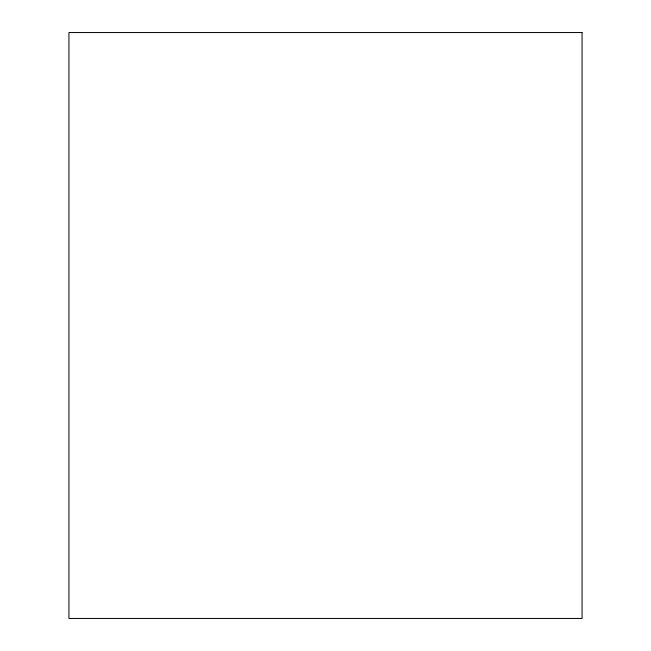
<?xml version="1.0" encoding="UTF-8"?>
<svg xmlns="http://www.w3.org/2000/svg" width="651" height="651" viewBox="0 0 651 651"><rect width="100%" height="100%" fill="white"/><g stroke="black" fill="none" stroke-linecap="round" stroke-linejoin="round"><path stroke-width="0.98" d="M582.067 32.55L68.933 32.55L68.933 618.45L582.067 618.45L582.067 32.55"/></g></svg>
